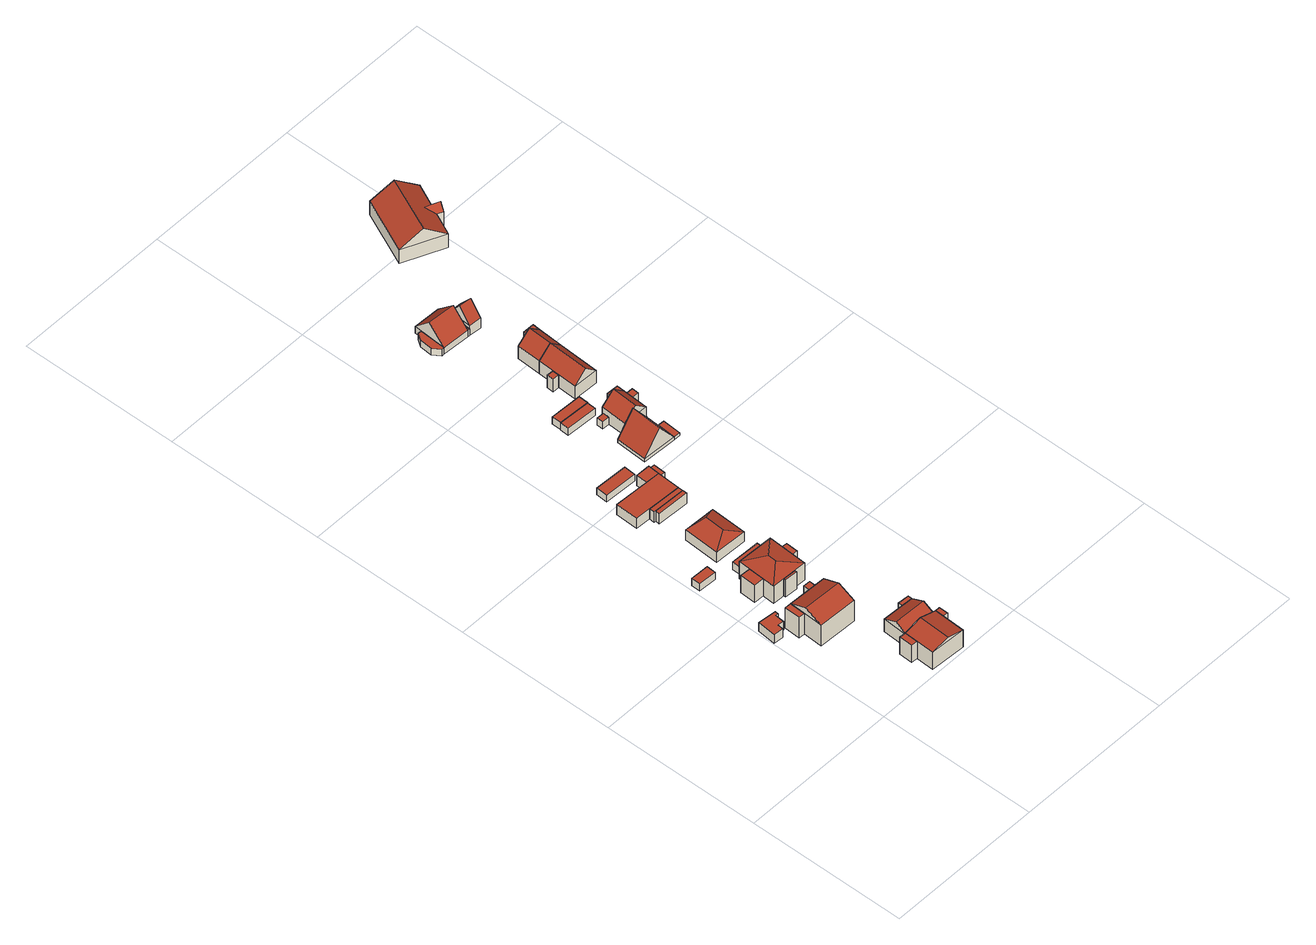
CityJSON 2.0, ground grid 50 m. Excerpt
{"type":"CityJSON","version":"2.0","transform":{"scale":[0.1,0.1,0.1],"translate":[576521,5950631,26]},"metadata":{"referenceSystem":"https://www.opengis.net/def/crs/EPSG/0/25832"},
"CityObjects":{
"building1":{"type":"Building","attributes":{"Gemeindeschluessel":"02500523","QualitaetDacherkennung":"98","Firsthoehe":"3.19745302413089","Traufhoehe":"3.19745302413089","tridicon_Dachform":"Polyflachdachhaus","Geometrietyp2DReferenz":"Polygon","function":"31001_2460","roofType":"1000","measuredHeight":3.2,"storeysAboveGround":1},"geometry":[{"type":"Solid","lod":"2","boundaries":[[[[0,1,2,3]],[[4,5,1,0]],[[6,7,5,4]],[[8,9,7,6]],[[10,11,9,8]],[[12,13,11,10]],[[14,15,13,12]],[[3,2,15,14]],[[12,10,8,6,4,0,3,14]],[[1,5,7,9,11,13,15,2]]]],"semantics":{"surfaces":[{"type":"WallSurface"},{"type":"RoofSurface","Flaechenneigung":"90","Flaechenrichtung":"0","Flaechengroesse":"26.1965820022197"},{"type":"GroundSurface"}],"values":[[0,0,0,0,0,0,0,0,1,2]]}}]},
"building2":{"type":"Building","attributes":{"Gemeindeschluessel":"02500523","Geometrietyp2DReferenz":"Polygon","function":"31001_1010"},"children":["building2-1","building2-2","building2-3"]},
"building2-1":{"type":"BuildingPart","attributes":{"QualitaetDacherkennung":"41","Dachhoehe":"2.5259955957542","Firsthoehe":"10.0437126349924","Traufhoehe":"7.51771703923817","tridicon_Dachform":"Satteldachhaus","roofType":"3100","measuredHeight":10.04,"storeysAboveGround":1},"parents":["building2"],"geometry":[{"type":"Solid","lod":"2","boundaries":[[[[16,17,18,19]],[[20,21,17,16]],[[22,23,21,20]],[[19,18,23,22]],[[16,24,20]],[[22,25,19]],[[19,25,24,16]],[[20,24,25,22]],[[17,21,23,18]]]],"semantics":{"surfaces":[{"type":"WallSurface"},{"type":"RoofSurface","Flaechenneigung":"65.4577598537369","Flaechenrichtung":"2.24933596764051","Flaechengroesse":"73.8865807946594"},{"type":"RoofSurface","Flaechenneigung":"65.4577090046064","Flaechenrichtung":"182.262401503535","Flaechengroesse":"73.8862217560729"},{"type":"GroundSurface"}],"values":[[0,0,0,0,0,0,1,2,3]]}}]},
"building2-2":{"type":"BuildingPart","attributes":{"QualitaetDacherkennung":"10","Firsthoehe":"7.51771703923817","Traufhoehe":"7.51771703923817","tridicon_Dachform":"Polyflachdachhaus","roofType":"1000","measuredHeight":7.52,"storeysAboveGround":1},"parents":["building2"],"geometry":[{"type":"Solid","lod":"2","boundaries":[[[[26,27,28,29]],[[30,31,27,26]],[[19,18,31,30]],[[29,28,18,19]],[[30,26,29,19]],[[27,31,18,28]]]],"semantics":{"surfaces":[{"type":"WallSurface"},{"type":"RoofSurface","Flaechenneigung":"90","Flaechenrichtung":"0","Flaechengroesse":"9.92243946792551"},{"type":"GroundSurface"}],"values":[[0,0,0,0,1,2]]}}]},
"building2-3":{"type":"BuildingPart","attributes":{"QualitaetDacherkennung":"24","Firsthoehe":"7.51771703923817","Traufhoehe":"7.51771703923817","tridicon_Dachform":"Polyflachdachhaus","roofType":"1000","measuredHeight":7.52,"storeysAboveGround":1},"parents":["building2"],"geometry":[{"type":"Solid","lod":"2","boundaries":[[[[32,33,34,35]],[[36,37,33,32]],[[38,39,37,36]],[[35,34,39,38]],[[36,32,35,38]],[[33,37,39,34]]]],"semantics":{"surfaces":[{"type":"WallSurface"},{"type":"RoofSurface","Flaechenneigung":"90","Flaechenrichtung":"0","Flaechengroesse":"4.17595499976359"},{"type":"GroundSurface"}],"values":[[0,0,0,0,1,2]]}}]},
"building3":{"type":"Building","attributes":{"Gemeindeschluessel":"02500523","QualitaetDacherkennung":"100","Firsthoehe":"2.55885501939473","Traufhoehe":"2.55885501939473","tridicon_Dachform":"Polyflachdachhaus","Geometrietyp2DReferenz":"Polygon","function":"31001_2460","roofType":"1000","measuredHeight":2.56,"storeysAboveGround":1},"geometry":[{"type":"Solid","lod":"2","boundaries":[[[[40,41,42,43]],[[44,45,41,40]],[[46,47,45,44]],[[43,42,47,46]],[[44,40,43,46]],[[41,45,47,42]]]],"semantics":{"surfaces":[{"type":"WallSurface"},{"type":"RoofSurface","Flaechenneigung":"90","Flaechenrichtung":"0","Flaechengroesse":"16.9913120014313"},{"type":"GroundSurface"}],"values":[[0,0,0,0,1,2]]}}]},
"building4":{"type":"Building","attributes":{"Gemeindeschluessel":"02500523","Geometrietyp2DReferenz":"Polygon","function":"31001_1010"},"children":["building4-1","building4-2","building4-3"]},
"building4-1":{"type":"BuildingPart","attributes":{"QualitaetDacherkennung":"40","Dachhoehe":"1.66160143963778","Firsthoehe":"8.06097702692651","Traufhoehe":"6.39937558728873","tridicon_Dachform":"Satteldachhaus","roofType":"3100","measuredHeight":8.06,"storeysAboveGround":2},"parents":["building4"],"geometry":[{"type":"Solid","lod":"2","boundaries":[[[[48,49,50,51]],[[52,53,49,48]],[[54,55,53,52]],[[51,50,55,54]],[[48,56,52]],[[54,57,51]],[[51,57,56,48]],[[52,56,57,54]],[[49,53,55,50]]]],"semantics":{"surfaces":[{"type":"WallSurface"},{"type":"RoofSurface","Flaechenneigung":"73.1797292377543","Flaechenrichtung":"272.643505863218","Flaechengroesse":"56.7037141313909"},{"type":"RoofSurface","Flaechenneigung":"73.1797793217135","Flaechenrichtung":"92.5912698988328","Flaechengroesse":"56.7070627285249"},{"type":"GroundSurface"}],"values":[[0,0,0,0,0,0,1,2,3]]}}]},
"building4-2":{"type":"BuildingPart","attributes":{"QualitaetDacherkennung":"100","Firsthoehe":"6.39937558728873","Traufhoehe":"6.39937558728873","tridicon_Dachform":"Polyflachdachhaus","roofType":"1000","measuredHeight":6.4,"storeysAboveGround":2},"parents":["building4"],"geometry":[{"type":"Solid","lod":"2","boundaries":[[[[58,59,60,61]],[[62,63,59,58]],[[48,49,63,62]],[[61,60,49,48]],[[62,58,61,48]],[[59,63,49,60]]]],"semantics":{"surfaces":[{"type":"WallSurface"},{"type":"RoofSurface","Flaechenneigung":"90","Flaechenrichtung":"0","Flaechengroesse":"8.49553301381217"},{"type":"GroundSurface"}],"values":[[0,0,0,0,1,2]]}}]},
"building4-3":{"type":"BuildingPart","attributes":{"QualitaetDacherkennung":"80","Firsthoehe":"6.39937558728873","Traufhoehe":"6.39937558728873","tridicon_Dachform":"Polyflachdachhaus","roofType":"1000","measuredHeight":6.4,"storeysAboveGround":2},"parents":["building4"],"geometry":[{"type":"Solid","lod":"2","boundaries":[[[[64,65,53,52]],[[66,67,65,64]],[[68,69,67,66]],[[52,53,69,68]],[[66,64,52,68]],[[65,67,69,53]]]],"semantics":{"surfaces":[{"type":"WallSurface"},{"type":"RoofSurface","Flaechenneigung":"90","Flaechenrichtung":"0","Flaechengroesse":"4.23669600166659"},{"type":"GroundSurface"}],"values":[[0,0,0,0,1,2]]}}]},
"building5":{"type":"Building","attributes":{"Gemeindeschluessel":"02500523","Geometrietyp2DReferenz":"Polygon","function":"31001_1010"},"children":["building5-1","building5-2"]},
"building5-1":{"type":"BuildingPart","attributes":{"QualitaetDacherkennung":"14","Dachhoehe":"2.24188534581017","Firsthoehe":"6.86398928505759","Traufhoehe":"4.62210393924742","tridicon_Dachform":"Satteldachhaus","roofType":"3100","measuredHeight":6.86,"storeysAboveGround":2},"parents":["building5"],"geometry":[{"type":"Solid","lod":"2","boundaries":[[[[70,71,72,73]],[[74,75,71,70]],[[76,77,75,74]],[[73,72,77,76]],[[70,78,74]],[[76,79,73]],[[73,79,78,70]],[[74,78,79,76]],[[71,75,77,72]]]],"semantics":{"surfaces":[{"type":"WallSurface"},{"type":"RoofSurface","Flaechenneigung":"62.1266148863702","Flaechenrichtung":"2.66865325263228","Flaechengroesse":"48.4517030427653"},{"type":"RoofSurface","Flaechenneigung":"62.1265413108524","Flaechenrichtung":"182.666992636231","Flaechengroesse":"48.451301300296"},{"type":"GroundSurface"}],"values":[[0,0,0,0,0,0,1,2,3]]}}]},
"building5-2":{"type":"BuildingPart","attributes":{"QualitaetDacherkennung":"100","Firsthoehe":"4.62210393924742","Traufhoehe":"4.62210393924742","tridicon_Dachform":"Polyflachdachhaus","roofType":"1000","measuredHeight":4.62,"storeysAboveGround":2},"parents":["building5"],"geometry":[{"type":"Solid","lod":"2","boundaries":[[[[80,81,82,83]],[[84,85,81,80]],[[70,71,85,84]],[[83,82,71,70]],[[84,80,83,70]],[[81,85,71,82]]]],"semantics":{"surfaces":[{"type":"WallSurface"},{"type":"RoofSurface","Flaechenneigung":"90","Flaechenrichtung":"0","Flaechengroesse":"4.77936966455247"},{"type":"GroundSurface"}],"values":[[0,0,0,0,1,2]]}}]},
"building6":{"type":"Building","attributes":{"Gemeindeschluessel":"02500523","Geometrietyp2DReferenz":"Polygon","function":"31001_1010"},"children":["building6-1","building6-2","building6-3","building6-4"]},
"building6-1":{"type":"BuildingPart","attributes":{"QualitaetDacherkennung":"79","Dachhoehe":"1.55629183035956","Firsthoehe":"7.88145191622073","Traufhoehe":"6.32516008586117","tridicon_Dachform":"Walmdachhaus","roofType":"3200","measuredHeight":7.88,"storeysAboveGround":2},"parents":["building6"],"geometry":[{"type":"Solid","lod":"2","boundaries":[[[[86,87,88,89]],[[90,91,87,86]],[[92,93,91,90]],[[89,88,93,92]],[[86,94,90]],[[92,95,89]],[[89,95,94,86]],[[90,94,95,92]],[[87,91,93,88]]]],"semantics":{"surfaces":[{"type":"WallSurface"},{"type":"RoofSurface","Flaechenneigung":"72.0904335950897","Flaechenrichtung":"2.58998228768908","Flaechengroesse":"28.7827185920043"},{"type":"RoofSurface","Flaechenneigung":"72.0904602738844","Flaechenrichtung":"182.59250807232","Flaechengroesse":"28.8106397231668"},{"type":"RoofSurface","Flaechenneigung":"74.7032506011518","Flaechenrichtung":"272.632996259413","Flaechengroesse":"44.659488372966"},{"type":"RoofSurface","Flaechenneigung":"74.703184552318","Flaechenrichtung":"92.5912427255299","Flaechengroesse":"44.6609672223012"},{"type":"GroundSurface"}],"values":[[0,0,0,0,1,2,3,4,5]]}}]},
"building6-2":{"type":"BuildingPart","attributes":{"QualitaetDacherkennung":"99","Firsthoehe":"6.32516008586117","Traufhoehe":"6.32516008586117","tridicon_Dachform":"Polyflachdachhaus","roofType":"1000","measuredHeight":6.33,"storeysAboveGround":2},"parents":["building6"],"geometry":[{"type":"Solid","lod":"2","boundaries":[[[[96,97,98,99]],[[100,101,97,96]],[[102,103,101,100]],[[99,98,103,102]],[[100,96,99,102]],[[97,101,103,98]]]],"semantics":{"surfaces":[{"type":"WallSurface"},{"type":"RoofSurface","Flaechenneigung":"90","Flaechenrichtung":"0","Flaechengroesse":"15.9535292332816"},{"type":"GroundSurface"}],"values":[[0,0,0,0,1,2]]}}]},
"building6-3":{"type":"BuildingPart","attributes":{"QualitaetDacherkennung":"100","Firsthoehe":"6.32516008586117","Traufhoehe":"6.32516008586117","tridicon_Dachform":"Polyflachdachhaus","roofType":"1000","measuredHeight":6.33,"storeysAboveGround":2},"parents":["building6"],"geometry":[{"type":"Solid","lod":"2","boundaries":[[[[104,105,106,107]],[[108,109,105,104]],[[110,111,109,108]],[[107,106,111,110]],[[108,104,107,110]],[[105,109,111,106]]]],"semantics":{"surfaces":[{"type":"WallSurface"},{"type":"RoofSurface","Flaechenneigung":"90","Flaechenrichtung":"0","Flaechengroesse":"2.8185999964267"},{"type":"GroundSurface"}],"values":[[0,0,0,0,1,2]]}}]},
"building6-4":{"type":"BuildingPart","attributes":{"QualitaetDacherkennung":"100","Firsthoehe":"6.32516008586117","Traufhoehe":"6.32516008586117","tridicon_Dachform":"Polyflachdachhaus","roofType":"1000","measuredHeight":6.33,"storeysAboveGround":2},"parents":["building6"],"geometry":[{"type":"Solid","lod":"2","boundaries":[[[[112,113,114,115]],[[116,117,113,112]],[[118,119,117,116]],[[115,114,119,118]],[[116,112,115,118]],[[113,117,119,114]]]],"semantics":{"surfaces":[{"type":"WallSurface"},{"type":"RoofSurface","Flaechenneigung":"90","Flaechenrichtung":"0","Flaechengroesse":"6.25546734229497"},{"type":"GroundSurface"}],"values":[[0,0,0,0,1,2]]}}]},
"building7":{"type":"Building","attributes":{"Gemeindeschluessel":"02500523","QualitaetDacherkennung":"100","Firsthoehe":"2.85115435315578","Traufhoehe":"2.85115435315578","tridicon_Dachform":"Polyflachdachhaus","Geometrietyp2DReferenz":"Polygon","function":"31001_2460","roofType":"1000","measuredHeight":2.85,"storeysAboveGround":1},"geometry":[{"type":"Solid","lod":"2","boundaries":[[[[120,121,122,123]],[[124,125,121,120]],[[126,127,125,124]],[[123,122,127,126]],[[124,120,123,126]],[[121,125,127,122]]]],"semantics":{"surfaces":[{"type":"WallSurface"},{"type":"RoofSurface","Flaechenneigung":"90","Flaechenrichtung":"0","Flaechengroesse":"31.9403749931008"},{"type":"GroundSurface"}],"values":[[0,0,0,0,1,2]]}}]},
"building8":{"type":"Building","attributes":{"Gemeindeschluessel":"02500523","QualitaetDacherkennung":"99","Hauskoordinate":"576542,116 5950704,045","Dachhoehe":"2.6303575835571","Firsthoehe":"6.33802271718743","Traufhoehe":"3.70766513363033","tridicon_Dachform":"Walmdachhaus","Geometrietyp2DReferenz":"Polygon","function":"31001_1010","roofType":"3200","measuredHeight":6.34,"storeysAboveGround":1},"address":[{"country":"Germany","locality":"Hamburg","thoroughfareNumber":"39","thoroughfareName":"Mühlenbrook","postcode":"22397"}],"geometry":[{"type":"Solid","lod":"2","boundaries":[[[[128,129,130,131]],[[132,133,129,128]],[[134,135,133,132]],[[131,130,135,134]],[[128,136,132]],[[134,137,131]],[[131,137,136,128]],[[132,136,137,134]],[[129,133,135,130]]]],"semantics":{"surfaces":[{"type":"WallSurface"},{"type":"RoofSurface","Flaechenneigung":"43.3936429330824","Flaechenrichtung":"2.48634108472303","Flaechengroesse":"18.2321394799284"},{"type":"RoofSurface","Flaechenneigung":"43.3929871094224","Flaechenrichtung":"182.485847696188","Flaechengroesse":"18.2357559052018"},{"type":"RoofSurface","Flaechenneigung":"62.4274746395503","Flaechenrichtung":"272.486610519596","Flaechengroesse":"49.3463190748917"},{"type":"RoofSurface","Flaechenneigung":"62.4271983070562","Flaechenrichtung":"92.4800185871811","Flaechengroesse":"49.3460726435087"},{"type":"GroundSurface"}],"values":[[0,0,0,0,1,2,3,4,5]]}}]},
"building9":{"type":"Building","attributes":{"Gemeindeschluessel":"02500523","Geometrietyp2DReferenz":"Polygon","function":"31001_1100"},"children":["building9-1","building9-2","building9-3","building9-4","building9-5"]},
"building9-1":{"type":"BuildingPart","attributes":{"QualitaetDacherkennung":"100","Firsthoehe":"3.76949343784366","Traufhoehe":"3.76949343784366","tridicon_Dachform":"Polyflachdachhaus","roofType":"1000","measuredHeight":3.77,"storeysAboveGround":1},"parents":["building9"],"geometry":[{"type":"Solid","lod":"2","boundaries":[[[[138,139,140,141]],[[142,143,139,138]],[[144,145,143,142]],[[141,140,145,144]],[[142,138,141,144]],[[139,143,145,140]]]],"semantics":{"surfaces":[{"type":"WallSurface"},{"type":"RoofSurface","Flaechenneigung":"90","Flaechenrichtung":"0","Flaechengroesse":"16.0660873150517"},{"type":"GroundSurface"}],"values":[[0,0,0,0,1,2]]}}]},
"building9-2":{"type":"BuildingPart","attributes":{"QualitaetDacherkennung":"98","Firsthoehe":"3.76949343784366","Traufhoehe":"3.76949343784366","tridicon_Dachform":"Polyflachdachhaus","roofType":"1000","measuredHeight":3.77,"storeysAboveGround":1},"parents":["building9"],"geometry":[{"type":"Solid","lod":"2","boundaries":[[[[146,147,148,149]],[[150,151,147,146]],[[138,139,151,150]],[[149,148,139,138]],[[150,146,149,138]],[[147,151,139,148]]]],"semantics":{"surfaces":[{"type":"WallSurface"},{"type":"RoofSurface","Flaechenneigung":"90","Flaechenrichtung":"0","Flaechengroesse":"107.996787988374"},{"type":"GroundSurface"}],"values":[[0,0,0,0,1,2]]}}]},
"building9-3":{"type":"BuildingPart","attributes":{"QualitaetDacherkennung":"100","Firsthoehe":"3.79784967738759","Traufhoehe":"3.79784967738759","tridicon_Dachform":"Polyflachdachhaus","roofType":"1000","measuredHeight":3.8,"storeysAboveGround":1},"parents":["building9"],"geometry":[{"type":"Solid","lod":"2","boundaries":[[[[152,153,143,142]],[[154,155,153,152]],[[156,157,155,154]],[[142,143,157,156]],[[154,152,142,156]],[[153,155,157,143]]]],"semantics":{"surfaces":[{"type":"WallSurface"},{"type":"RoofSurface","Flaechenneigung":"90","Flaechenrichtung":"0","Flaechengroesse":"14.1644391683789"},{"type":"GroundSurface"}],"values":[[0,0,0,0,1,2]]}}]},
"building9-4":{"type":"BuildingPart","attributes":{"QualitaetDacherkennung":"100","Firsthoehe":"3.76949343784366","Traufhoehe":"3.76949343784366","tridicon_Dachform":"Polyflachdachhaus","roofType":"1000","measuredHeight":3.77,"storeysAboveGround":1},"parents":["building9"],"geometry":[{"type":"Solid","lod":"2","boundaries":[[[[158,159,160,161]],[[162,163,159,158]],[[150,151,163,162]],[[161,160,151,150]],[[162,158,161,150]],[[159,163,151,160]]]],"semantics":{"surfaces":[{"type":"WallSurface"},{"type":"RoofSurface","Flaechenneigung":"90","Flaechenrichtung":"0","Flaechengroesse":"15.8932327379069"},{"type":"GroundSurface"}],"values":[[0,0,0,0,1,2]]}}]},
"building9-5":{"type":"BuildingPart","attributes":{"QualitaetDacherkennung":"100","Firsthoehe":"2.70483590433713","Traufhoehe":"2.70483590433713","tridicon_Dachform":"Polyflachdachhaus","roofType":"1000","measuredHeight":2.71,"storeysAboveGround":1},"parents":["building9"],"geometry":[{"type":"Solid","lod":"2","boundaries":[[[[164,165,163,166]],[[167,168,165,164]],[[169,170,168,167]],[[166,163,170,169]],[[167,164,166,169]],[[165,168,170,163]]]],"semantics":{"surfaces":[{"type":"WallSurface"},{"type":"RoofSurface","Flaechenneigung":"90","Flaechenrichtung":"0","Flaechengroesse":"7.84243328806145"},{"type":"GroundSurface"}],"values":[[0,0,0,0,1,2]]}}]},
"building10":{"type":"Building","attributes":{"Gemeindeschluessel":"02500523","QualitaetDacherkennung":"100","Firsthoehe":"2.45380979268487","Traufhoehe":"2.45380979268487","tridicon_Dachform":"Polyflachdachhaus","Geometrietyp2DReferenz":"Polygon","function":"31001_2460","roofType":"1000","measuredHeight":2.45,"storeysAboveGround":1},"geometry":[{"type":"Solid","lod":"2","boundaries":[[[[171,172,173,174]],[[175,176,172,171]],[[177,178,176,175]],[[174,173,178,177]],[[175,171,174,177]],[[172,176,178,173]]]],"semantics":{"surfaces":[{"type":"WallSurface"},{"type":"RoofSurface","Flaechenneigung":"90","Flaechenrichtung":"0","Flaechengroesse":"37.2435249974415"},{"type":"GroundSurface"}],"values":[[0,0,0,0,1,2]]}}]},
"building11":{"type":"Building","attributes":{"Gemeindeschluessel":"02500523","QualitaetDacherkennung":"100","Firsthoehe":"2.72944714965017","Traufhoehe":"2.72944714965017","tridicon_Dachform":"Polyflachdachhaus","Geometrietyp2DReferenz":"Polygon","function":"31001_1010","roofType":"1000","measuredHeight":2.73,"storeysAboveGround":1},"geometry":[{"type":"Solid","lod":"2","boundaries":[[[[179,180,181,182]],[[183,184,180,179]],[[185,186,184,183]],[[182,181,186,185]],[[183,179,182,185]],[[180,184,186,181]]]],"semantics":{"surfaces":[{"type":"WallSurface"},{"type":"RoofSurface","Flaechenneigung":"90","Flaechenrichtung":"0","Flaechengroesse":"27.3219779985478"},{"type":"GroundSurface"}],"values":[[0,0,0,0,1,2]]}}]},
"building12":{"type":"Building","attributes":{"Gemeindeschluessel":"02500523","QualitaetDacherkennung":"100","Firsthoehe":"2.72096176742724","Traufhoehe":"2.72096176742724","tridicon_Dachform":"Polyflachdachhaus","Geometrietyp2DReferenz":"Polygon","function":"31001_2460","roofType":"1000","measuredHeight":2.72,"storeysAboveGround":1},"geometry":[{"type":"Solid","lod":"2","boundaries":[[[[187,188,189,190]],[[191,192,188,187]],[[193,194,192,191]],[[190,189,194,193]],[[191,187,190,193]],[[188,192,194,189]]]],"semantics":{"surfaces":[{"type":"WallSurface"},{"type":"RoofSurface","Flaechenneigung":"90","Flaechenrichtung":"0","Flaechengroesse":"29.0626645097639"},{"type":"GroundSurface"}],"values":[[0,0,0,0,1,2]]}}]},
"building13":{"type":"Building","attributes":{"Gemeindeschluessel":"02500523","Geometrietyp2DReferenz":"Polygon","function":"31001_1010"},"children":["building13-1","building13-2","building13-3"]},
"building13-1":{"type":"BuildingPart","attributes":{"QualitaetDacherkennung":"0","Firsthoehe":"1.04884167729256","Traufhoehe":"1.04884167729256","tridicon_Dachform":"Polyflachdachhaus","roofType":"1000","measuredHeight":1.05,"storeysAboveGround":1},"parents":["building13"],"geometry":[{"type":"Solid","lod":"2","boundaries":[[[[195,196,197,198]],[[199,200,196,195]],[[201,202,200,199]],[[198,197,202,201]],[[199,195,198,201]],[[196,200,202,197]]]],"semantics":{"surfaces":[{"type":"WallSurface"},{"type":"RoofSurface","Flaechenneigung":"90","Flaechenrichtung":"0","Flaechengroesse":"2.2182631533834"},{"type":"GroundSurface"}],"values":[[0,0,0,0,1,2]]}}]},
"building13-2":{"type":"BuildingPart","attributes":{"QualitaetDacherkennung":"63","Dachhoehe":"7.6238012951164","Firsthoehe":"8.67264297240896","Traufhoehe":"1.04884167729256","tridicon_Dachform":"Satteldachhaus","roofType":"3100","measuredHeight":8.67,"storeysAboveGround":1},"parents":["building13"],"geometry":[{"type":"Solid","lod":"2","boundaries":[[[[203,204,196,195]],[[205,206,204,203]],[[207,208,206,205]],[[195,196,208,207]],[[203,209,205]],[[207,210,195]],[[195,210,209,203]],[[205,209,210,207]],[[204,206,208,196]]]],"semantics":{"surfaces":[{"type":"WallSurface"},{"type":"RoofSurface","Flaechenneigung":"35.3369707953929","Flaechenrichtung":"92.6730708747991","Flaechengroesse":"90.8367977643008"},{"type":"RoofSurface","Flaechenneigung":"35.3369846633459","Flaechenrichtung":"272.675852089083","Flaechengroesse":"90.8359070259468"},{"type":"GroundSurface"}],"values":[[0,0,0,0,0,0,1,2,3]]}}]},
"building13-3":{"type":"BuildingPart","attributes":{"QualitaetDacherkennung":"99","Firsthoehe":"1.04884167729256","Traufhoehe":"1.04884167729256","tridicon_Dachform":"Polyflachdachhaus","roofType":"1000","measuredHeight":1.05,"storeysAboveGround":1},"parents":["building13"],"geometry":[{"type":"Solid","lod":"2","boundaries":[[[[211,212,213,214]],[[215,216,212,211]],[[203,204,216,215]],[[214,213,204,203]],[[215,211,214,203]],[[212,216,204,213]]]],"semantics":{"surfaces":[{"type":"WallSurface"},{"type":"RoofSurface","Flaechenneigung":"90","Flaechenrichtung":"0","Flaechengroesse":"11.5202684311087"},{"type":"GroundSurface"}],"values":[[0,0,0,0,1,2]]}}]},
"building14":{"type":"Building","attributes":{"Gemeindeschluessel":"02500523","Geometrietyp2DReferenz":"Polygon","function":"31001_1010"},"children":["building14-1","building14-2","building14-3","building14-4"]},
"building14-1":{"type":"BuildingPart","attributes":{"QualitaetDacherkennung":"92","Dachhoehe":"3.84320152626703","Firsthoehe":"8.357865549623","Traufhoehe":"4.51466402335597","tridicon_Dachform":"Satteldachhaus","roofType":"3100","measuredHeight":8.36,"storeysAboveGround":2},"parents":["building14"],"geometry":[{"type":"Solid","lod":"2","boundaries":[[[[217,218,219,220]],[[221,222,218,217]],[[223,224,222,221]],[[220,219,224,223]],[[217,225,221]],[[223,226,220]],[[220,226,225,217]],[[221,225,226,223]],[[218,222,224,219]]]],"semantics":{"surfaces":[{"type":"WallSurface"},{"type":"RoofSurface","Flaechenneigung":"45.7996659690995","Flaechenrichtung":"272.903971178723","Flaechengroesse":"44.478596311494"},{"type":"RoofSurface","Flaechenneigung":"45.8003240991287","Flaechenrichtung":"92.7870972411022","Flaechengroesse":"44.4763582602737"},{"type":"GroundSurface"}],"values":[[0,0,0,0,0,0,1,2,3]]}}]},
"building14-2":{"type":"BuildingPart","attributes":{"QualitaetDacherkennung":"100","Firsthoehe":"4.51466402335597","Traufhoehe":"4.51466402335597","tridicon_Dachform":"Polyflachdachhaus","roofType":"1000","measuredHeight":4.51,"storeysAboveGround":2},"parents":["building14"],"geometry":[{"type":"Solid","lod":"2","boundaries":[[[[227,228,229,230]],[[231,232,228,227]],[[221,222,232,231]],[[230,229,222,221]],[[231,227,230,221]],[[228,232,222,229]]]],"semantics":{"surfaces":[{"type":"WallSurface"},{"type":"RoofSurface","Flaechenneigung":"90","Flaechenrichtung":"0","Flaechengroesse":"8.49409629831291"},{"type":"GroundSurface"}],"values":[[0,0,0,0,1,2]]}}]},
"building14-3":{"type":"BuildingPart","attributes":{"QualitaetDacherkennung":"70","Firsthoehe":"4.51466402335597","Traufhoehe":"4.51466402335597","tridicon_Dachform":"Polyflachdachhaus","roofType":"1000","measuredHeight":4.51,"storeysAboveGround":2},"parents":["building14"],"geometry":[{"type":"Solid","lod":"2","boundaries":[[[[233,234,235,236]],[[237,238,234,233]],[[239,240,238,237]],[[236,235,240,239]],[[237,233,236,239]],[[234,238,240,235]]]],"semantics":{"surfaces":[{"type":"WallSurface"},{"type":"RoofSurface","Flaechenneigung":"90","Flaechenrichtung":"0","Flaechengroesse":"4.49972305961432"},{"type":"GroundSurface"}],"values":[[0,0,0,0,1,2]]}}]},
"building14-4":{"type":"BuildingPart","attributes":{"QualitaetDacherkennung":"77","Firsthoehe":"2.52046225163017","Traufhoehe":"2.52046225163017","tridicon_Dachform":"Polyflachdachhaus","roofType":"1000","measuredHeight":2.52,"storeysAboveGround":2},"parents":["building14"],"geometry":[{"type":"Solid","lod":"2","boundaries":[[[[241,242,243,244]],[[245,246,242,241]],[[247,248,246,245]],[[244,243,248,247]],[[245,241,244,247]],[[242,246,248,243]]]],"semantics":{"surfaces":[{"type":"WallSurface"},{"type":"RoofSurface","Flaechenneigung":"90","Flaechenrichtung":"0","Flaechengroesse":"4.6124400014127"},{"type":"GroundSurface"}],"values":[[0,0,0,0,1,2]]}}]},
"building15":{"type":"Building","attributes":{"Gemeindeschluessel":"02500523","Geometrietyp2DReferenz":"Polygon","function":"31001_1010"},"children":["building15-1","building15-2"]},
"building15-1":{"type":"BuildingPart","attributes":{"QualitaetDacherkennung":"76","Firsthoehe":"4.68329075252625","Traufhoehe":"4.68329075252625","tridicon_Dachform":"Polyflachdachhaus","roofType":"1000","measuredHeight":4.68,"storeysAboveGround":2},"parents":["building15"],"geometry":[{"type":"Solid","lod":"2","boundaries":[[[[249,250,251,252]],[[253,254,250,249]],[[255,256,254,253]],[[252,251,256,255]],[[253,249,252,255]],[[250,254,256,251]]]],"semantics":{"surfaces":[{"type":"WallSurface"},{"type":"RoofSurface","Flaechenneigung":"90","Flaechenrichtung":"0","Flaechengroesse":"4.15351239191107"},{"type":"GroundSurface"}],"values":[[0,0,0,0,1,2]]}}]},
"building15-2":{"type":"BuildingPart","attributes":{"QualitaetDacherkennung":"85","Dachhoehe":"3.83470327669951","Firsthoehe":"8.51799402922576","Traufhoehe":"4.68329075252625","tridicon_Dachform":"Satteldachhaus","roofType":"3100","measuredHeight":8.52,"storeysAboveGround":2},"parents":["building15"],"geometry":[{"type":"Solid","lod":"2","boundaries":[[[[257,258,259,260]],[[261,262,258,257]],[[263,264,262,261]],[[260,259,264,263]],[[257,265,261]],[[263,266,260]],[[260,266,265,257]],[[261,265,266,263]],[[258,262,264,259]]]],"semantics":{"surfaces":[{"type":"WallSurface"},{"type":"RoofSurface","Flaechenneigung":"45.7333729809874","Flaechenrichtung":"92.5375715326966","Flaechengroesse":"70.0468058640208"},{"type":"RoofSurface","Flaechenneigung":"45.7334225413449","Flaechenrichtung":"272.388468884473","Flaechengroesse":"70.0661748028333"},{"type":"GroundSurface"}],"values":[[0,0,0,0,0,0,1,2,3]]}}]},
"building16":{"type":"Building","attributes":{"Gemeindeschluessel":"02500523","Geometrietyp2DReferenz":"Polygon","function":"31001_1010"},"children":["building16-1","building16-2","building16-3","building16-4"]},
"building16-1":{"type":"BuildingPart","attributes":{"QualitaetDacherkennung":"27","Dachhoehe":"5.56583318964022","Firsthoehe":"7.92557111160833","Traufhoehe":"2.35973792196811","tridicon_Dachform":"Satteldachhaus","roofType":"3100","measuredHeight":7.93,"storeysAboveGround":1},"parents":["building16"],"geometry":[{"type":"Solid","lod":"2","boundaries":[[[[267,268,269,270]],[[271,272,268,267]],[[273,274,272,271]],[[270,269,274,273]],[[267,275,271]],[[273,276,270]],[[270,276,275,267]],[[271,275,276,273]],[[268,272,274,269]]]],"semantics":{"surfaces":[{"type":"WallSurface"},{"type":"RoofSurface","Flaechenneigung":"43.6693493452402","Flaechenrichtung":"183.075433776574","Flaechengroesse":"65.7666715025137"},{"type":"RoofSurface","Flaechenneigung":"43.6695696089516","Flaechenrichtung":"2.73574044666836","Flaechengroesse":"65.9129651256789"},{"type":"GroundSurface"}],"values":[[0,0,0,0,0,0,1,2,3]]}}]},
"building16-2":{"type":"BuildingPart","attributes":{"QualitaetDacherkennung":"62","Firsthoehe":"2.35973792196811","Traufhoehe":"2.35973792196811","tridicon_Dachform":"Polyflachdachhaus","roofType":"1000","measuredHeight":2.36,"storeysAboveGround":1},"parents":["building16"],"geometry":[{"type":"Solid","lod":"2","boundaries":[[[[277,278,279,280]],[[281,282,278,277]],[[270,269,282,281]],[[280,279,269,270]],[[281,277,280,270]],[[278,282,269,279]]]],"semantics":{"surfaces":[{"type":"WallSurface"},{"type":"RoofSurface","Flaechenneigung":"90","Flaechenrichtung":"0","Flaechengroesse":"6.18289047812165"},{"type":"GroundSurface"}],"values":[[0,0,0,0,1,2]]}}]},
"building16-3":{"type":"BuildingPart","attributes":{"QualitaetDacherkennung":"89","Firsthoehe":"2.35973792196811","Traufhoehe":"2.35973792196812","tridicon_Dachform":"Polyflachdachhaus","roofType":"1000","measuredHeight":2.36,"storeysAboveGround":1},"parents":["building16"],"geometry":[{"type":"Solid","lod":"2","boundaries":[[[[283,284,268,267]],[[285,286,284,283]],[[287,288,286,285]],[[289,290,288,287]],[[291,292,290,289]],[[267,268,292,291]],[[289,287,285,283,267,291]],[[284,286,288,290,292,268]]]],"semantics":{"surfaces":[{"type":"WallSurface"},{"type":"RoofSurface","Flaechenneigung":"90","Flaechenrichtung":"0","Flaechengroesse":"17.2720774804735"},{"type":"GroundSurface"}],"values":[[0,0,0,0,0,0,1,2]]}}]},
"building16-4":{"type":"BuildingPart","attributes":{"QualitaetDacherkennung":"99","Dachhoehe":"4.71905910147406","Firsthoehe":"8.31911824822269","Traufhoehe":"3.60005914674863","tridicon_Dachform":"Satteldachhaus","roofType":"3100","measuredHeight":8.32,"storeysAboveGround":1},"parents":["building16"],"geometry":[{"type":"Solid","lod":"2","boundaries":[[[[293,294,295,296]],[[297,298,294,293]],[[299,282,298,297]],[[296,295,282,299]],[[293,300,297]],[[299,301,296]],[[296,301,300,293]],[[297,300,301,299]],[[294,298,282,295]]]],"semantics":{"surfaces":[{"type":"WallSurface"},{"type":"RoofSurface","Flaechenneigung":"37.4764708499561","Flaechenrichtung":"2.91083932795419","Flaechengroesse":"23.1607531614508"},{"type":"RoofSurface","Flaechenneigung":"37.4754061095953","Flaechenrichtung":"183.367900235699","Flaechengroesse":"23.2170094682215"},{"type":"GroundSurface"}],"values":[[0,0,0,0,0,0,1,2,3]]}}]},
"building17":{"type":"Building","attributes":{"Gemeindeschluessel":"02500523","Geometrietyp2DReferenz":"Polygon","function":"31001_1010"},"children":["building17-1","building17-2"]},
"building17-1":{"type":"BuildingPart","attributes":{"QualitaetDacherkennung":"85","Dachhoehe":"3.73702587879033","Firsthoehe":"8.37118397199636","Traufhoehe":"4.63415809320604","tridicon_Dachform":"Satteldachhaus","roofType":"3100","measuredHeight":8.37,"storeysAboveGround":2},"parents":["building17"],"geometry":[{"type":"Solid","lod":"2","boundaries":[[[[302,303,304,305]],[[306,307,303,302]],[[308,309,307,306]],[[305,304,309,308]],[[302,310,306]],[[308,266,305]],[[305,266,310,302]],[[306,310,266,308]],[[303,307,309,304]]]],"semantics":{"surfaces":[{"type":"WallSurface"},{"type":"RoofSurface","Flaechenneigung":"46.5841028269138","Flaechenrichtung":"272.636408002876","Flaechengroesse":"41.0049704981931"},{"type":"RoofSurface","Flaechenneigung":"46.5842557472224","Flaechenrichtung":"92.6185374249218","Flaechengroesse":"41.0195379588413"},{"type":"GroundSurface"}],"values":[[0,0,0,0,0,0,1,2,3]]}}]},
"building17-2":{"type":"BuildingPart","attributes":{"QualitaetDacherkennung":"100","Firsthoehe":"4.63415809320604","Traufhoehe":"4.63415809320604","tridicon_Dachform":"Polyflachdachhaus","roofType":"1000","measuredHeight":4.63,"storeysAboveGround":2},"parents":["building17"],"geometry":[{"type":"Solid","lod":"2","boundaries":[[[[311,312,313,314]],[[315,316,312,311]],[[306,307,316,315]],[[314,313,307,306]],[[315,311,314,306]],[[312,316,307,313]]]],"semantics":{"surfaces":[{"type":"WallSurface"},{"type":"RoofSurface","Flaechenneigung":"90","Flaechenrichtung":"0","Flaechengroesse":"8.50388451385907"},{"type":"GroundSurface"}],"values":[[0,0,0,0,1,2]]}}]},
"building18":{"type":"Building","attributes":{"Gemeindeschluessel":"02500523","Geometrietyp2DReferenz":"Polygon","function":"31001_1010"},"children":["building18-1","building18-2"]},
"building18-1":{"type":"BuildingPart","attributes":{"QualitaetDacherkennung":"80","Dachhoehe":"5.01223887616258","Firsthoehe":"10.1374139588493","Traufhoehe":"5.12517508268676","tridicon_Dachform":"Satteldachhaus","roofType":"3100","measuredHeight":10.14,"storeysAboveGround":1},"parents":["building18"],"geometry":[{"type":"Solid","lod":"2","boundaries":[[[[317,318,319,320]],[[321,322,318,317]],[[323,324,322,321]],[[320,319,324,323]],[[317,325,321]],[[323,326,320]],[[320,326,325,317]],[[321,325,326,323]],[[318,322,324,319]]]],"semantics":{"surfaces":[{"type":"WallSurface"},{"type":"RoofSurface","Flaechenneigung":"54.1604164699859","Flaechenrichtung":"294.198181153367","Flaechengroesse":"159.420076203847"},{"type":"RoofSurface","Flaechenneigung":"54.1606274235501","Flaechenrichtung":"114.49596908773","Flaechengroesse":"159.396582210526"},{"type":"GroundSurface"}],"values":[[0,0,0,0,0,0,1,2,3]]}}]},
"building18-2":{"type":"BuildingPart","attributes":{"QualitaetDacherkennung":"100","Dachhoehe":"1.98337831181089","Firsthoehe":"7.10855339449765","Traufhoehe":"5.12517508268676","tridicon_Dachform":"Sattel-/Walmdachhaus","roofType":"5000","measuredHeight":7.11,"storeysAboveGround":1},"parents":["building18"],"geometry":[{"type":"Solid","lod":"2","boundaries":[[[[327,328,329,330]],[[331,332,328,327]],[[333,334,332,331]],[[330,329,334,333]],[[327,335,331]],[[333,336,330]],[[330,336,335,327]],[[331,335,336,333]],[[328,332,334,329]]]],"semantics":{"surfaces":[{"type":"WallSurface"},{"type":"RoofSurface","Flaechenneigung":"-54.4535483000423","Flaechenrichtung":"294.644895237634","Flaechengroesse":"6.16866735664445"},{"type":"RoofSurface","Flaechenneigung":"42.3569253590818","Flaechenrichtung":"204.44729423777","Flaechengroesse":"8.96433499046097"},{"type":"RoofSurface","Flaechenneigung":"42.3561813340603","Flaechenrichtung":"24.4380501196739","Flaechengroesse":"8.94751278368073"},{"type":"GroundSurface"}],"values":[[0,0,0,0,1,0,2,3,4]]}}]}
},
"vertices":[
[10,439,35],[10,439,3],[4,381,3],[4,381,35],[67,433,35],[67,433,3],[66,422,35],[66,422,3],[58,423,35],[58,423,3],[55,394,35],[55,394,3],[37,396,35],[37,396,3],[35,378,35],[35,378,3],
[205,390,79],[205,390,3],[83,395,3],[83,395,79],[200,280,79],[200,280,3],[79,285,79],[79,285,3],[202,335,104],[81,340,104],
[62,346,79],[62,346,3],[81,345,3],[81,345,79],[63,396,79],[63,396,3],
[152,411,79],[152,411,3],[151,392,3],[151,392,79],[174,411,79],[174,411,3],[173,392,79],[173,392,3],
[71,671,30],[71,671,4],[14,673,4],[14,673,30],[70,642,30],[70,642,4],[13,644,30],[13,644,4],
[205,109,76],[205,109,12],[201,11,12],[201,11,76],[315,104,76],[315,104,12],[311,6,76],[311,6,12],[260,107,92],[256,8,92],
[183,68,76],[183,68,12],[203,67,12],[203,67,76],[185,110,76],[185,110,12],
[330,104,76],[330,104,12],[329,75,76],[329,75,12],[314,76,76],[314,76,12],
[319,189,57],[319,189,11],[218,194,11],[218,194,57],[315,104,57],[315,104,11],[214,109,57],[214,109,11],[317,147,79],[216,151,79],
[284,204,57],[284,204,11],[284,191,11],[284,191,57],[320,202,57],[320,202,11],
[111,596,71],[111,596,7],[105,473,7],[105,473,71],[225,591,71],[225,591,7],[219,468,71],[219,468,7],[166,546,86],[164,518,86],
[75,511,71],[75,511,7],[107,510,7],[107,510,71],[77,561,71],[77,561,7],[109,559,71],[109,559,7],
[182,462,71],[182,462,7],[182,469,7],[182,469,71],[142,464,71],[142,464,7],[142,471,71],[142,471,7],
[239,548,71],[239,548,7],[223,549,7],[223,549,71],[237,509,71],[237,509,7],[221,510,71],[221,510,7],
[123,596,34],[123,596,6],[213,592,6],[213,592,34],[124,631,34],[124,631,6],[215,627,34],[215,627,6],
[120,789,43],[120,789,6],[115,677,6],[115,677,43],[220,785,43],[220,785,6],[216,673,43],[216,673,6],[169,762,70],[166,700,70],
[219,902,43],[219,902,5],[114,907,5],[114,907,43],[219,887,43],[219,887,5],[113,891,43],[113,891,5],
[70,980,43],[70,980,5],[67,909,5],[67,909,43],[222,973,43],[222,973,5],
[218,873,43],[218,873,5],[118,877,43],[118,877,5],[119,891,43],[119,891,5],
[179,1010,43],[179,1010,5],[178,975,5],[178,975,43],[224,1008,43],[224,1008,5],
[244,1008,32],[244,1008,5],[224,1008,32],[242,969,32],[242,969,5],[222,970,32],[222,970,5],
[87,1065,29],[87,1065,5],[85,1029,5],[85,1029,29],[190,1060,29],[190,1060,5],[188,1024,29],[188,1024,5],
[192,1283,34],[192,1283,7],[191,1255,7],[191,1255,34],[290,1278,34],[290,1278,7],[289,1250,34],[289,1250,7],
[193,1312,35],[193,1312,8],[192,1283,8],[192,1283,35],[291,1308,35],[291,1308,8],[290,1278,35],[290,1278,8],
[366,1140,18],[366,1140,7],[366,1143,7],[366,1143,18],[284,1144,18],[284,1144,7],[284,1146,18],[284,1146,7],
[361,1043,18],[361,1043,7],[253,1048,18],[253,1048,7],[258,1145,18],[258,1145,7],[307,1045,94],[312,1142,94],
[384,1100,18],[384,1100,7],[364,1101,7],[364,1101,18],[381,1042,18],[381,1042,7],
[290,1227,55],[290,1227,9],[286,1146,9],[286,1146,55],[369,1223,55],[369,1223,9],[365,1143,55],[365,1143,9],[329,1225,93],[325,1144,93],
[334,1249,55],[334,1249,9],[333,1225,9],[333,1225,55],[370,1247,55],[370,1247,9],
[389,1213,55],[389,1213,9],[368,1213,9],[368,1213,55],[388,1191,55],[388,1191,9],[367,1192,55],[367,1192,9],
[266,1204,35],[266,1204,9],[288,1203,9],[288,1203,35],[266,1224,35],[266,1224,9],[290,1223,35],[290,1223,9],
[278,1405,57],[278,1405,10],[277,1384,10],[277,1384,57],[298,1404,57],[298,1404,10],[297,1384,57],[297,1384,10],
[373,1322,57],[373,1322,10],[379,1449,10],[379,1449,57],[295,1325,57],[295,1325,10],[300,1453,57],[300,1453,10],[334,1324,95],[340,1451,95],
[186,1677,38],[186,1677,14],[271,1672,14],[271,1672,38],[191,1782,38],[191,1782,14],[277,1779,38],[277,1779,14],[188,1730,93],[274,1725,93],
[283,1756,38],[283,1756,14],[275,1757,14],[275,1757,38],[278,1672,38],[278,1672,14],
[177,1677,38],[177,1677,14],[162,1700,38],[162,1700,14],[164,1739,38],[164,1739,14],[180,1761,38],[180,1761,14],[190,1760,38],[190,1760,14],
[321,1742,50],[321,1742,14],[282,1743,14],[282,1743,50],[317,1669,50],[317,1669,14],[278,1672,50],[319,1705,97],[280,1708,97],
[304,1528,58],[304,1528,11],[300,1453,11],[300,1453,58],[382,1525,58],[382,1525,11],[379,1449,58],[379,1449,11],[343,1526,95],
[349,1550,58],[349,1550,11],[347,1526,11],[347,1526,58],[384,1549,58],[384,1549,11],
[424,2147,61],[424,2147,10],[348,1977,10],[348,1977,61],[551,2089,61],[551,2089,10],[473,1920,61],[473,1920,10],[487,2118,111],[411,1949,111],
[505,1989,61],[505,1989,10],[523,1981,10],[523,1981,61],[520,2022,61],[520,2022,10],[538,2014,61],[538,2014,10],[487,2017,81],[530,1998,81]
]}
